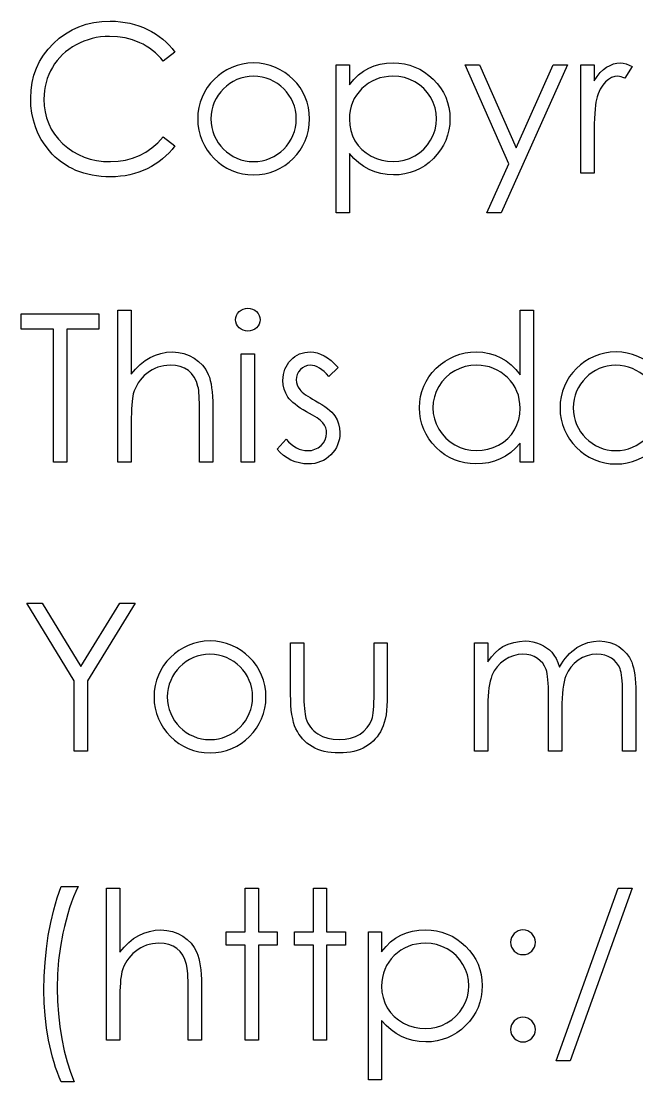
# Model space of a CAD drawing. Header units: millimetres. Extents: x -49 to 245, y 0 to 119.
# Drawn here: x -48.55 to -33.99, y 93.72 to 118.8 of the extents above; entities that cross this region are included whole.
import ezdxf

# ---------------------------------------------------------------- set-up
doc = ezdxf.new("R2010")
doc.units = ezdxf.units.MM

msp = doc.modelspace()

# ---------------------------------------------------------------- linework, layer by layer
at = {"color": 7, "linetype": 'Continuous', "flags": 128}
for points in [[(-44.916, 118.07), (-45.191, 117.859), (-45.191, 117.859), (-45.251, 117.929), (-45.313, 117.994), (-45.378, 118.055), (-45.446, 118.112), (-45.518, 118.164), (-45.592, 118.211), (-45.669, 118.255), (-45.749, 118.294), (-45.916, 118.359), (-46.09, 118.405), (-46.272, 118.433), (-46.463, 118.443), (-46.463, 118.443), (-46.568, 118.44), (-46.672, 118.43), (-46.774, 118.415), (-46.873, 118.393), (-46.971, 118.365), (-47.066, 118.331), (-47.159, 118.29), (-47.251, 118.244), (-47.34, 118.192), (-47.422, 118.136), (-47.5, 118.076), (-47.573, 118.011), (-47.641, 117.943), (-47.703, 117.87), (-47.761, 117.792), (-47.813, 117.711), (-47.86, 117.626), (-47.9, 117.538), (-47.935, 117.448), (-47.963, 117.355), (-47.985, 117.26), (-48, 117.162), (-48.01, 117.061), (-48.013, 116.958), (-48.013, 116.958), (-48.006, 116.803), (-47.985, 116.655), (-47.95, 116.514), (-47.901, 116.379), (-47.839, 116.25), (-47.762, 116.128), (-47.671, 116.013), (-47.567, 115.904), (-47.452, 115.805), (-47.329, 115.719), (-47.199, 115.647), (-47.063, 115.587), (-46.918, 115.541), (-46.767, 115.508), (-46.608, 115.487), (-46.441, 115.481), (-46.441, 115.481), (-46.258, 115.49), (-46.083, 115.518), (-45.916, 115.563), (-45.755, 115.627), (-45.603, 115.709), (-45.458, 115.809), (-45.321, 115.928), (-45.191, 116.064), (-45.191, 116.064), (-44.916, 115.856), (-44.916, 115.856), (-44.984, 115.771), (-45.055, 115.691), (-45.13, 115.616), (-45.21, 115.546), (-45.293, 115.48), (-45.381, 115.419), (-45.472, 115.364), (-45.568, 115.314), (-45.667, 115.269), (-45.768, 115.23), (-45.873, 115.197), (-45.981, 115.17), (-46.091, 115.149), (-46.204, 115.134), (-46.32, 115.125), (-46.439, 115.122), (-46.439, 115.122), (-46.552, 115.124), (-46.662, 115.132), (-46.769, 115.144), (-46.873, 115.161), (-46.974, 115.182), (-47.071, 115.208), (-47.166, 115.239), (-47.257, 115.275), (-47.347, 115.316), (-47.432, 115.361), (-47.515, 115.412), (-47.595, 115.466), (-47.671, 115.526), (-47.745, 115.59), (-47.816, 115.66), (-47.883, 115.734), (-47.883, 115.734), (-47.987, 115.867), (-48.077, 116.006), (-48.154, 116.152), (-48.216, 116.305), (-48.264, 116.464), (-48.299, 116.63), (-48.32, 116.803), (-48.327, 116.982), (-48.327, 116.982), (-48.318, 117.171), (-48.293, 117.352), (-48.251, 117.525), (-48.192, 117.69), (-48.117, 117.848), (-48.025, 117.999), (-47.916, 118.141), (-47.79, 118.276), (-47.651, 118.4), (-47.504, 118.506), (-47.349, 118.596), (-47.185, 118.67), (-47.012, 118.728), (-46.831, 118.769), (-46.641, 118.793), (-46.443, 118.802), (-46.443, 118.802), (-46.323, 118.799), (-46.205, 118.79), (-46.091, 118.774), (-45.979, 118.753), (-45.871, 118.727), (-45.765, 118.693), (-45.662, 118.654), (-45.562, 118.609), (-45.466, 118.558), (-45.374, 118.503), (-45.287, 118.443), (-45.204, 118.378), (-45.125, 118.308), (-45.051, 118.234), (-44.982, 118.154), (-44.916, 118.07)], [(-41.102, 117.77), (-40.788, 117.77), (-40.788, 117.77), (-40.788, 117.296), (-40.788, 117.296), (-40.685, 117.422), (-40.575, 117.53), (-40.457, 117.619), (-40.332, 117.69), (-40.199, 117.744), (-40.058, 117.784), (-39.91, 117.807), (-39.755, 117.814), (-39.755, 117.814), (-39.619, 117.808), (-39.487, 117.791), (-39.361, 117.76), (-39.239, 117.718), (-39.123, 117.664), (-39.012, 117.597), (-38.906, 117.519), (-38.805, 117.428), (-38.712, 117.329), (-38.632, 117.225), (-38.564, 117.116), (-38.509, 117.003), (-38.465, 116.883), (-38.435, 116.76), (-38.416, 116.631), (-38.41, 116.498), (-38.41, 116.498), (-38.416, 116.362), (-38.435, 116.231), (-38.465, 116.105), (-38.507, 115.984), (-38.563, 115.869), (-38.63, 115.759), (-38.709, 115.654), (-38.801, 115.555), (-38.902, 115.464), (-39.007, 115.385), (-39.117, 115.318), (-39.232, 115.264), (-39.353, 115.222), (-39.479, 115.192), (-39.61, 115.173), (-39.745, 115.167), (-39.745, 115.167), (-39.897, 115.175), (-40.044, 115.199), (-40.183, 115.238), (-40.317, 115.295), (-40.444, 115.366), (-40.565, 115.454), (-40.68, 115.557), (-40.788, 115.675), (-40.788, 115.675), (-40.788, 114.27), (-40.788, 114.27), (-41.102, 114.27), (-41.102, 114.27), (-41.102, 117.77)], [(-38.051, 117.77), (-37.712, 117.77), (-37.712, 117.77), (-36.847, 115.811), (-36.847, 115.811), (-35.967, 117.77), (-35.967, 117.77), (-35.628, 117.77), (-35.628, 117.77), (-37.198, 114.27), (-37.198, 114.27), (-37.538, 114.27), (-37.538, 114.27), (-37.017, 115.43), (-37.017, 115.43), (-38.051, 117.77)], [(-35.314, 117.77), (-35, 117.77), (-35, 117.77), (-35, 117.393), (-35, 117.393), (-34.928, 117.497), (-34.855, 117.585), (-34.78, 117.657), (-34.703, 117.715), (-34.623, 117.758), (-34.542, 117.79), (-34.46, 117.808), (-34.376, 117.814), (-34.376, 117.814), (-34.311, 117.809), (-34.243, 117.793), (-34.174, 117.765), (-34.102, 117.727), (-34.102, 117.727), (-34.275, 117.455), (-34.275, 117.455), (-34.32, 117.474), (-34.362, 117.489), (-34.401, 117.498), (-34.435, 117.5), (-34.435, 117.5), (-34.51, 117.492), (-34.585, 117.467), (-34.657, 117.425), (-34.728, 117.366), (-34.763, 117.33), (-34.795, 117.289), (-34.825, 117.244), (-34.853, 117.195), (-34.878, 117.14), (-34.902, 117.081), (-34.924, 117.017), (-34.944, 116.949), (-34.944, 116.949), (-34.957, 116.888), (-34.968, 116.813), (-34.978, 116.724), (-34.986, 116.621), (-34.992, 116.505), (-34.996, 116.374), (-34.999, 116.23), (-35, 116.071), (-35, 116.071), (-35, 115.212), (-35, 115.212), (-35.314, 115.212), (-35.314, 115.212), (-35.314, 117.77)], [(-39.758, 117.5), (-39.864, 117.496), (-39.967, 117.482), (-40.065, 117.46), (-40.159, 117.427), (-40.248, 117.387), (-40.333, 117.337), (-40.415, 117.277), (-40.491, 117.209), (-40.56, 117.134), (-40.621, 117.055), (-40.672, 116.971), (-40.714, 116.883), (-40.746, 116.79), (-40.769, 116.693), (-40.783, 116.591), (-40.788, 116.485), (-40.788, 116.485), (-40.78, 116.346), (-40.755, 116.215), (-40.714, 116.09), (-40.656, 115.973), (-40.582, 115.866), (-40.494, 115.77), (-40.391, 115.686), (-40.275, 115.614), (-40.15, 115.555), (-40.021, 115.514), (-39.889, 115.489), (-39.753, 115.481), (-39.753, 115.481), (-39.619, 115.489), (-39.49, 115.515), (-39.365, 115.556), (-39.244, 115.615), (-39.131, 115.689), (-39.031, 115.776), (-38.942, 115.876), (-38.866, 115.989), (-38.804, 116.111), (-38.759, 116.236), (-38.733, 116.364), (-38.724, 116.494), (-38.724, 116.494), (-38.733, 116.625), (-38.759, 116.753), (-38.803, 116.878), (-38.864, 116.998), (-38.94, 117.111), (-39.028, 117.21), (-39.129, 117.296), (-39.241, 117.368), (-39.362, 117.426), (-39.488, 117.467), (-39.62, 117.492), (-39.758, 117.5)], [(-48.551, 111.52), (-48.551, 111.879), (-48.551, 111.879), (-46.711, 111.879), (-46.711, 111.879), (-46.711, 111.52), (-46.711, 111.52), (-47.474, 111.52), (-47.474, 111.52), (-47.474, 108.379), (-47.474, 108.379), (-47.788, 108.379), (-47.788, 108.379), (-47.788, 111.52), (-47.788, 111.52), (-48.551, 111.52)], [(-46.263, 111.968), (-45.948, 111.968), (-45.948, 111.968), (-45.948, 110.453), (-45.948, 110.453), (-45.845, 110.577), (-45.735, 110.684), (-45.622, 110.776), (-45.503, 110.849), (-45.378, 110.907), (-45.249, 110.948), (-45.115, 110.973), (-44.975, 110.981), (-44.975, 110.981), (-44.834, 110.972), (-44.701, 110.945), (-44.576, 110.9), (-44.459, 110.837), (-44.354, 110.758), (-44.263, 110.668), (-44.187, 110.564), (-44.126, 110.448), (-44.101, 110.383), (-44.079, 110.309), (-44.061, 110.227), (-44.046, 110.136), (-44.034, 110.035), (-44.026, 109.927), (-44.02, 109.81), (-44.019, 109.685), (-44.019, 109.685), (-44.019, 108.379), (-44.019, 108.379), (-44.333, 108.379), (-44.333, 108.379), (-44.333, 109.582), (-44.333, 109.582), (-44.334, 109.686), (-44.335, 109.781), (-44.338, 109.868), (-44.342, 109.946), (-44.347, 110.014), (-44.353, 110.072), (-44.361, 110.123), (-44.37, 110.164), (-44.37, 110.164), (-44.407, 110.281), (-44.458, 110.384), (-44.521, 110.47), (-44.597, 110.541), (-44.686, 110.596), (-44.788, 110.635), (-44.903, 110.659), (-45.031, 110.667), (-45.031, 110.667), (-45.106, 110.664), (-45.18, 110.655), (-45.252, 110.64), (-45.322, 110.619), (-45.39, 110.591), (-45.455, 110.558), (-45.519, 110.518), (-45.58, 110.472), (-45.639, 110.422), (-45.691, 110.369), (-45.739, 110.313), (-45.782, 110.254), (-45.819, 110.192), (-45.851, 110.128), (-45.878, 110.06), (-45.9, 109.99), (-45.9, 109.99), (-45.911, 109.939), (-45.921, 109.878), (-45.93, 109.807), (-45.937, 109.725), (-45.941, 109.635), (-45.946, 109.534), (-45.948, 109.424), (-45.948, 109.303), (-45.948, 109.303), (-45.948, 108.379), (-45.948, 108.379), (-46.263, 108.379), (-46.263, 108.379), (-46.263, 111.968)], [(-43.19, 112.013), (-43.132, 112.008), (-43.078, 111.993), (-43.028, 111.968), (-42.983, 111.934), (-42.946, 111.893), (-42.919, 111.846), (-42.903, 111.796), (-42.897, 111.742), (-42.897, 111.742), (-42.903, 111.69), (-42.919, 111.641), (-42.946, 111.595), (-42.983, 111.554), (-43.028, 111.52), (-43.078, 111.494), (-43.132, 111.48), (-43.19, 111.475), (-43.19, 111.475), (-43.248, 111.48), (-43.3, 111.494), (-43.35, 111.52), (-43.395, 111.554), (-43.432, 111.595), (-43.459, 111.641), (-43.475, 111.69), (-43.481, 111.742), (-43.481, 111.742), (-43.475, 111.796), (-43.459, 111.846), (-43.432, 111.893), (-43.395, 111.934), (-43.35, 111.968), (-43.3, 111.993), (-43.248, 112.008), (-43.19, 112.013)], [(-36.436, 111.968), (-36.436, 108.379), (-36.436, 108.379), (-36.75, 108.379), (-36.75, 108.379), (-36.75, 108.821), (-36.75, 108.821), (-36.858, 108.703), (-36.973, 108.602), (-37.095, 108.518), (-37.222, 108.451), (-37.356, 108.4), (-37.496, 108.363), (-37.642, 108.341), (-37.794, 108.334), (-37.794, 108.334), (-37.93, 108.34), (-38.06, 108.358), (-38.186, 108.388), (-38.306, 108.43), (-38.421, 108.485), (-38.532, 108.552), (-38.637, 108.63), (-38.737, 108.721), (-38.829, 108.821), (-38.909, 108.925), (-38.975, 109.035), (-39.031, 109.151), (-39.073, 109.272), (-39.103, 109.397), (-39.122, 109.528), (-39.128, 109.664), (-39.128, 109.664), (-39.122, 109.798), (-39.103, 109.927), (-39.073, 110.05), (-39.029, 110.169), (-38.974, 110.283), (-38.906, 110.391), (-38.827, 110.496), (-38.734, 110.595), (-38.633, 110.685), (-38.526, 110.764), (-38.416, 110.83), (-38.299, 110.884), (-38.178, 110.927), (-38.052, 110.957), (-37.921, 110.975), (-37.785, 110.981), (-37.785, 110.981), (-37.628, 110.973), (-37.48, 110.947), (-37.339, 110.905), (-37.206, 110.846), (-37.08, 110.77), (-36.962, 110.677), (-36.852, 110.567), (-36.75, 110.441), (-36.75, 110.441), (-36.75, 111.968), (-36.75, 111.968), (-36.436, 111.968)], [(-43.346, 110.936), (-43.032, 110.936), (-43.032, 110.936), (-43.032, 108.379), (-43.032, 108.379), (-43.346, 108.379), (-43.346, 108.379), (-43.346, 110.936)], [(-41.057, 110.617), (-41.271, 110.398), (-41.271, 110.398), (-41.327, 110.461), (-41.383, 110.516), (-41.439, 110.562), (-41.494, 110.6), (-41.549, 110.629), (-41.604, 110.65), (-41.658, 110.663), (-41.712, 110.667), (-41.712, 110.667), (-41.778, 110.661), (-41.839, 110.641), (-41.896, 110.609), (-41.947, 110.563), (-41.99, 110.509), (-42.02, 110.452), (-42.038, 110.389), (-42.045, 110.323), (-42.045, 110.323), (-42.039, 110.262), (-42.023, 110.204), (-41.996, 110.147), (-41.958, 110.091), (-41.958, 110.091), (-41.933, 110.062), (-41.902, 110.032), (-41.866, 110.001), (-41.823, 109.969), (-41.774, 109.935), (-41.719, 109.901), (-41.659, 109.864), (-41.592, 109.827), (-41.592, 109.827), (-41.511, 109.781), (-41.437, 109.735), (-41.369, 109.69), (-41.308, 109.645), (-41.254, 109.6), (-41.206, 109.556), (-41.165, 109.512), (-41.132, 109.468), (-41.132, 109.468), (-41.08, 109.378), (-41.042, 109.282), (-41.02, 109.18), (-41.013, 109.073), (-41.013, 109.073), (-41.016, 108.997), (-41.026, 108.924), (-41.043, 108.854), (-41.066, 108.787), (-41.097, 108.723), (-41.133, 108.662), (-41.177, 108.604), (-41.227, 108.548), (-41.283, 108.498), (-41.341, 108.454), (-41.402, 108.418), (-41.468, 108.388), (-41.536, 108.364), (-41.609, 108.347), (-41.684, 108.337), (-41.762, 108.334), (-41.762, 108.334), (-41.868, 108.339), (-41.971, 108.357), (-42.072, 108.386), (-42.171, 108.425), (-42.264, 108.476), (-42.349, 108.536), (-42.425, 108.604), (-42.493, 108.68), (-42.493, 108.68), (-42.285, 108.917), (-42.285, 108.917), (-42.225, 108.854), (-42.164, 108.799), (-42.101, 108.753), (-42.039, 108.715), (-41.975, 108.686), (-41.91, 108.665), (-41.845, 108.652), (-41.778, 108.648), (-41.778, 108.648), (-41.688, 108.655), (-41.604, 108.679), (-41.528, 108.716), (-41.459, 108.77), (-41.401, 108.834), (-41.36, 108.904), (-41.335, 108.979), (-41.327, 109.059), (-41.327, 109.059), (-41.332, 109.126), (-41.348, 109.189), (-41.375, 109.248), (-41.413, 109.303), (-41.413, 109.303), (-41.437, 109.33), (-41.469, 109.359), (-41.508, 109.39), (-41.552, 109.422), (-41.604, 109.455), (-41.663, 109.49), (-41.728, 109.528), (-41.801, 109.567), (-41.801, 109.567), (-41.878, 109.611), (-41.95, 109.655), (-42.015, 109.699), (-42.073, 109.743), (-42.125, 109.786), (-42.17, 109.83), (-42.209, 109.873), (-42.242, 109.916), (-42.242, 109.916), (-42.293, 110.005), (-42.329, 110.101), (-42.352, 110.202), (-42.359, 110.31), (-42.359, 110.31), (-42.356, 110.381), (-42.348, 110.448), (-42.333, 110.513), (-42.313, 110.574), (-42.287, 110.633), (-42.256, 110.688), (-42.219, 110.741), (-42.176, 110.79), (-42.128, 110.835), (-42.078, 110.873), (-42.024, 110.906), (-41.968, 110.933), (-41.909, 110.954), (-41.846, 110.969), (-41.781, 110.978), (-41.712, 110.981), (-41.712, 110.981), (-41.631, 110.975), (-41.55, 110.959), (-41.468, 110.93), (-41.386, 110.89), (-41.304, 110.839), (-41.222, 110.776), (-41.14, 110.703), (-41.057, 110.617)], [(-37.78, 110.667), (-37.918, 110.659), (-38.05, 110.634), (-38.176, 110.593), (-38.297, 110.535), (-38.409, 110.463), (-38.51, 110.377), (-38.598, 110.278), (-38.674, 110.165), (-38.735, 110.044), (-38.779, 109.92), (-38.805, 109.792), (-38.814, 109.661), (-38.814, 109.661), (-38.805, 109.53), (-38.779, 109.403), (-38.735, 109.278), (-38.673, 109.156), (-38.596, 109.042), (-38.507, 108.942), (-38.407, 108.855), (-38.294, 108.782), (-38.172, 108.723), (-38.047, 108.681), (-37.917, 108.656), (-37.783, 108.648), (-37.783, 108.648), (-37.647, 108.656), (-37.515, 108.681), (-37.386, 108.722), (-37.262, 108.78), (-37.146, 108.852), (-37.044, 108.937), (-36.957, 109.033), (-36.883, 109.14), (-36.825, 109.257), (-36.783, 109.382), (-36.758, 109.513), (-36.75, 109.652), (-36.75, 109.652), (-36.755, 109.758), (-36.769, 109.859), (-36.792, 109.957), (-36.824, 110.049), (-36.866, 110.138), (-36.917, 110.222), (-36.978, 110.301), (-37.048, 110.376), (-37.124, 110.444), (-37.205, 110.504), (-37.29, 110.553), (-37.379, 110.594), (-37.473, 110.626), (-37.571, 110.649), (-37.674, 110.663), (-37.78, 110.667)], [(-48.416, 105.045), (-48.057, 105.045), (-48.057, 105.045), (-47.137, 103.541), (-47.137, 103.541), (-46.218, 105.045), (-46.218, 105.045), (-45.859, 105.045), (-45.859, 105.045), (-46.981, 103.209), (-46.981, 103.209), (-46.981, 101.545), (-46.981, 101.545), (-47.295, 101.545), (-47.295, 101.545), (-47.295, 103.209), (-47.295, 103.209), (-48.416, 105.045)], [(-42.179, 104.103), (-41.865, 104.103), (-41.865, 104.103), (-41.865, 102.917), (-41.865, 102.917), (-41.864, 102.812), (-41.862, 102.717), (-41.858, 102.629), (-41.853, 102.55), (-41.846, 102.48), (-41.837, 102.417), (-41.827, 102.364), (-41.815, 102.319), (-41.815, 102.319), (-41.794, 102.262), (-41.77, 102.208), (-41.74, 102.157), (-41.707, 102.11), (-41.67, 102.065), (-41.627, 102.023), (-41.582, 101.985), (-41.531, 101.95), (-41.421, 101.891), (-41.301, 101.848), (-41.17, 101.823), (-41.03, 101.814), (-41.03, 101.814), (-40.89, 101.823), (-40.761, 101.847), (-40.643, 101.889), (-40.537, 101.946), (-40.443, 102.017), (-40.365, 102.099), (-40.303, 102.191), (-40.257, 102.293), (-40.257, 102.293), (-40.245, 102.335), (-40.234, 102.387), (-40.225, 102.45), (-40.218, 102.523), (-40.212, 102.606), (-40.208, 102.699), (-40.206, 102.803), (-40.205, 102.917), (-40.205, 102.917), (-40.205, 104.103), (-40.205, 104.103), (-39.891, 104.103), (-39.891, 104.103), (-39.891, 102.858), (-39.891, 102.858), (-39.893, 102.731), (-39.899, 102.612), (-39.908, 102.5), (-39.922, 102.398), (-39.94, 102.302), (-39.962, 102.216), (-39.988, 102.138), (-40.017, 102.067), (-40.051, 102.002), (-40.088, 101.941), (-40.13, 101.884), (-40.175, 101.83), (-40.225, 101.779), (-40.278, 101.733), (-40.335, 101.69), (-40.397, 101.65), (-40.462, 101.615), (-40.532, 101.584), (-40.605, 101.559), (-40.682, 101.538), (-40.764, 101.521), (-40.85, 101.509), (-40.939, 101.502), (-41.033, 101.5), (-41.033, 101.5), (-41.126, 101.502), (-41.216, 101.509), (-41.301, 101.521), (-41.383, 101.538), (-41.461, 101.559), (-41.535, 101.584), (-41.605, 101.615), (-41.671, 101.65), (-41.733, 101.69), (-41.791, 101.733), (-41.845, 101.78), (-41.895, 101.831), (-41.94, 101.885), (-41.982, 101.943), (-42.019, 102.005), (-42.053, 102.07), (-42.083, 102.142), (-42.108, 102.222), (-42.13, 102.311), (-42.148, 102.408), (-42.162, 102.513), (-42.172, 102.627), (-42.177, 102.75), (-42.179, 102.881), (-42.179, 102.881), (-42.179, 104.103)], [(-37.827, 104.103), (-37.513, 104.103), (-37.513, 104.103), (-37.513, 103.658), (-37.513, 103.658), (-37.426, 103.773), (-37.337, 103.871), (-37.248, 103.953), (-37.158, 104.018), (-37.158, 104.018), (-37.031, 104.075), (-36.901, 104.115), (-36.767, 104.139), (-36.631, 104.148), (-36.631, 104.148), (-36.538, 104.143), (-36.448, 104.13), (-36.361, 104.106), (-36.276, 104.074), (-36.195, 104.034), (-36.123, 103.989), (-36.058, 103.937), (-36.001, 103.879), (-35.95, 103.811), (-35.901, 103.731), (-35.857, 103.637), (-35.817, 103.53), (-35.817, 103.53), (-35.775, 103.604), (-35.73, 103.672), (-35.682, 103.737), (-35.632, 103.796), (-35.58, 103.852), (-35.525, 103.902), (-35.467, 103.949), (-35.407, 103.99), (-35.282, 104.059), (-35.152, 104.108), (-35.018, 104.138), (-34.878, 104.148), (-34.878, 104.148), (-34.75, 104.139), (-34.63, 104.115), (-34.517, 104.073), (-34.412, 104.015), (-34.317, 103.942), (-34.235, 103.855), (-34.166, 103.757), (-34.111, 103.644), (-34.088, 103.581), (-34.068, 103.51), (-34.051, 103.432), (-34.037, 103.346), (-34.027, 103.254), (-34.019, 103.154), (-34.014, 103.046), (-34.013, 102.931), (-34.013, 102.931), (-34.013, 101.545), (-34.013, 101.545), (-34.327, 101.545), (-34.327, 101.545), (-34.327, 102.932), (-34.327, 102.932), (-34.327, 103.03), (-34.33, 103.121), (-34.335, 103.203), (-34.341, 103.277), (-34.35, 103.343), (-34.36, 103.401), (-34.372, 103.452), (-34.386, 103.494), (-34.421, 103.567), (-34.467, 103.632), (-34.523, 103.69), (-34.59, 103.74), (-34.665, 103.781), (-34.747, 103.811), (-34.836, 103.828), (-34.933, 103.834), (-34.933, 103.834), (-35.052, 103.825), (-35.165, 103.799), (-35.273, 103.755), (-35.376, 103.693), (-35.47, 103.618), (-35.55, 103.53), (-35.617, 103.43), (-35.67, 103.32), (-35.692, 103.257), (-35.711, 103.184), (-35.726, 103.101), (-35.739, 103.008), (-35.749, 102.906), (-35.757, 102.794), (-35.761, 102.672), (-35.763, 102.54), (-35.763, 102.54), (-35.763, 101.545), (-35.763, 101.545), (-36.077, 101.545), (-36.077, 101.545), (-36.077, 102.846), (-36.077, 102.846), (-36.077, 102.956), (-36.08, 103.057), (-36.085, 103.149), (-36.091, 103.232), (-36.1, 103.306), (-36.11, 103.369), (-36.122, 103.425), (-36.136, 103.47), (-36.17, 103.549), (-36.216, 103.619), (-36.272, 103.681), (-36.34, 103.734), (-36.415, 103.778), (-36.499, 103.809), (-36.589, 103.827), (-36.685, 103.834), (-36.685, 103.834), (-36.799, 103.825), (-36.909, 103.799), (-37.016, 103.757), (-37.118, 103.697), (-37.212, 103.623), (-37.293, 103.536), (-37.361, 103.439), (-37.416, 103.329), (-37.438, 103.267), (-37.458, 103.198), (-37.475, 103.121), (-37.488, 103.036), (-37.499, 102.945), (-37.506, 102.844), (-37.511, 102.737), (-37.513, 102.621), (-37.513, 102.621), (-37.513, 101.545), (-37.513, 101.545), (-37.827, 101.545), (-37.827, 101.545), (-37.827, 104.103)], [(-47.609, 98.346), (-47.205, 98.346), (-47.205, 98.346), (-47.26, 98.226), (-47.311, 98.1), (-47.361, 97.969), (-47.406, 97.834), (-47.45, 97.693), (-47.491, 97.547), (-47.529, 97.397), (-47.564, 97.241), (-47.623, 96.923), (-47.665, 96.601), (-47.69, 96.272), (-47.698, 95.939), (-47.698, 95.939), (-47.691, 95.631), (-47.672, 95.328), (-47.638, 95.032), (-47.591, 94.74), (-47.532, 94.46), (-47.463, 94.198), (-47.384, 93.953), (-47.295, 93.725), (-47.295, 93.725), (-47.609, 93.725), (-47.609, 93.725), (-47.654, 93.832), (-47.696, 93.943), (-47.736, 94.06), (-47.774, 94.181), (-47.81, 94.307), (-47.844, 94.437), (-47.874, 94.572), (-47.903, 94.711), (-47.951, 94.998), (-47.985, 95.291), (-48.006, 95.59), (-48.013, 95.894), (-48.013, 95.894), (-48.006, 96.223), (-47.987, 96.548), (-47.954, 96.868), (-47.91, 97.184), (-47.852, 97.492), (-47.783, 97.788), (-47.701, 98.073), (-47.609, 98.346)], [(-46.532, 98.302), (-46.218, 98.302), (-46.218, 98.302), (-46.218, 96.786), (-46.218, 96.786), (-46.114, 96.911), (-46.005, 97.018), (-45.891, 97.109), (-45.772, 97.183), (-45.648, 97.24), (-45.518, 97.281), (-45.384, 97.306), (-45.245, 97.314), (-45.245, 97.314), (-45.103, 97.305), (-44.97, 97.279), (-44.845, 97.233), (-44.729, 97.17), (-44.623, 97.091), (-44.532, 97.001), (-44.457, 96.897), (-44.396, 96.782), (-44.37, 96.716), (-44.349, 96.642), (-44.33, 96.56), (-44.315, 96.469), (-44.304, 96.369), (-44.295, 96.261), (-44.29, 96.144), (-44.288, 96.018), (-44.288, 96.018), (-44.288, 94.712), (-44.288, 94.712), (-44.602, 94.712), (-44.602, 94.712), (-44.602, 95.915), (-44.602, 95.915), (-44.603, 96.019), (-44.604, 96.115), (-44.607, 96.201), (-44.611, 96.279), (-44.616, 96.347), (-44.623, 96.406), (-44.63, 96.456), (-44.639, 96.497), (-44.639, 96.497), (-44.677, 96.615), (-44.727, 96.717), (-44.79, 96.803), (-44.867, 96.874), (-44.956, 96.929), (-45.057, 96.969), (-45.172, 96.993), (-45.3, 97), (-45.3, 97), (-45.376, 96.998), (-45.449, 96.988), (-45.522, 96.973), (-45.591, 96.952), (-45.659, 96.924), (-45.724, 96.891), (-45.788, 96.851), (-45.85, 96.805), (-45.908, 96.755), (-45.96, 96.702), (-46.008, 96.646), (-46.051, 96.587), (-46.088, 96.526), (-46.12, 96.461), (-46.148, 96.393), (-46.169, 96.323), (-46.169, 96.323), (-46.181, 96.272), (-46.19, 96.211), (-46.199, 96.14), (-46.206, 96.059), (-46.211, 95.968), (-46.215, 95.867), (-46.217, 95.757), (-46.218, 95.637), (-46.218, 95.637), (-46.218, 94.712), (-46.218, 94.712), (-46.532, 94.712), (-46.532, 94.712), (-46.532, 98.302)], [(-43.256, 98.302), (-42.942, 98.302), (-42.942, 98.302), (-42.942, 97.27), (-42.942, 97.27), (-42.493, 97.27), (-42.493, 97.27), (-42.493, 96.955), (-42.493, 96.955), (-42.942, 96.955), (-42.942, 96.955), (-42.942, 94.712), (-42.942, 94.712), (-43.256, 94.712), (-43.256, 94.712), (-43.256, 96.955), (-43.256, 96.955), (-43.705, 96.955), (-43.705, 96.955), (-43.705, 97.27), (-43.705, 97.27), (-43.256, 97.27), (-43.256, 97.27), (-43.256, 98.302)], [(-41.641, 98.302), (-41.327, 98.302), (-41.327, 98.302), (-41.327, 97.27), (-41.327, 97.27), (-40.878, 97.27), (-40.878, 97.27), (-40.878, 96.955), (-40.878, 96.955), (-41.327, 96.955), (-41.327, 96.955), (-41.327, 94.712), (-41.327, 94.712), (-41.641, 94.712), (-41.641, 94.712), (-41.641, 96.955), (-41.641, 96.955), (-42.09, 96.955), (-42.09, 96.955), (-42.09, 97.27), (-42.09, 97.27), (-41.641, 97.27), (-41.641, 97.27), (-41.641, 98.302)], [(-34.102, 98.302), (-35.566, 94.218), (-35.566, 94.218), (-35.897, 94.218), (-35.897, 94.218), (-34.433, 98.302), (-34.433, 98.302), (-34.102, 98.302)], [(-40.339, 97.27), (-40.025, 97.27), (-40.025, 97.27), (-40.025, 96.796), (-40.025, 96.796), (-39.922, 96.922), (-39.812, 97.03), (-39.694, 97.119), (-39.569, 97.19), (-39.436, 97.244), (-39.296, 97.284), (-39.148, 97.307), (-38.992, 97.314), (-38.992, 97.314), (-38.856, 97.308), (-38.724, 97.291), (-38.598, 97.26), (-38.477, 97.218), (-38.36, 97.164), (-38.249, 97.097), (-38.143, 97.019), (-38.042, 96.928), (-37.949, 96.829), (-37.869, 96.725), (-37.801, 96.616), (-37.746, 96.503), (-37.703, 96.383), (-37.672, 96.26), (-37.654, 96.131), (-37.647, 95.998), (-37.647, 95.998), (-37.654, 95.862), (-37.672, 95.731), (-37.702, 95.605), (-37.745, 95.484), (-37.8, 95.369), (-37.867, 95.259), (-37.947, 95.154), (-38.038, 95.055), (-38.139, 94.964), (-38.244, 94.885), (-38.355, 94.818), (-38.47, 94.764), (-38.59, 94.722), (-38.716, 94.692), (-38.847, 94.673), (-38.982, 94.667), (-38.982, 94.667), (-39.134, 94.675), (-39.281, 94.699), (-39.42, 94.738), (-39.554, 94.795), (-39.681, 94.866), (-39.802, 94.954), (-39.917, 95.057), (-40.025, 95.175), (-40.025, 95.175), (-40.025, 93.77), (-40.025, 93.77), (-40.34, 93.77), (-40.34, 93.77), (-40.34, 97.27)], [(-38.995, 97), (-39.101, 96.996), (-39.204, 96.982), (-39.302, 96.96), (-39.396, 96.927), (-39.486, 96.887), (-39.57, 96.837), (-39.652, 96.777), (-39.728, 96.709), (-39.798, 96.634), (-39.858, 96.555), (-39.909, 96.471), (-39.951, 96.383), (-39.983, 96.29), (-40.006, 96.193), (-40.021, 96.091), (-40.025, 95.985), (-40.025, 95.985), (-40.017, 95.846), (-39.992, 95.715), (-39.951, 95.59), (-39.893, 95.473), (-39.819, 95.366), (-39.731, 95.27), (-39.629, 95.186), (-39.512, 95.114), (-39.387, 95.055), (-39.258, 95.014), (-39.126, 94.989), (-38.99, 94.981), (-38.99, 94.981), (-38.857, 94.989), (-38.728, 95.015), (-38.602, 95.056), (-38.482, 95.115), (-38.369, 95.189), (-38.268, 95.276), (-38.179, 95.376), (-38.103, 95.489), (-38.041, 95.611), (-37.996, 95.736), (-37.97, 95.864), (-37.961, 95.994), (-37.961, 95.994), (-37.97, 96.125), (-37.996, 96.253), (-38.04, 96.378), (-38.102, 96.498), (-38.177, 96.611), (-38.266, 96.71), (-38.366, 96.796), (-38.478, 96.868), (-38.599, 96.926), (-38.726, 96.967), (-38.857, 96.992), (-38.995, 97)]]:
    msp.add_lwpolyline(points, dxfattribs=at)
at = {"color": 7, "linetype": 'Continuous'}
for centre, radius, start, end in [((-43.053, 116.491), 1.324, 90.0003, 89.9997), ((-43.054, 116.491), 1.009, 90.0004, 89.9996), ((-34.482, 109.657), 1.324, 90.0005, 89.9995), ((-34.484, 109.658), 1.009, 90.0007, 89.9993), ((-44.085, 102.824), 1.324, 90.0002, 89.9998), ((-44.086, 102.824), 1.009, 90.0003, 89.9997), ((-36.682, 97.023), 0.292, 90.0016, 89.9984), ((-36.682, 94.959), 0.292, 90.0016, 89.9984)]:
    msp.add_arc(centre, radius, start, end, dxfattribs=at)

doc.saveas('drawing.dxf')
